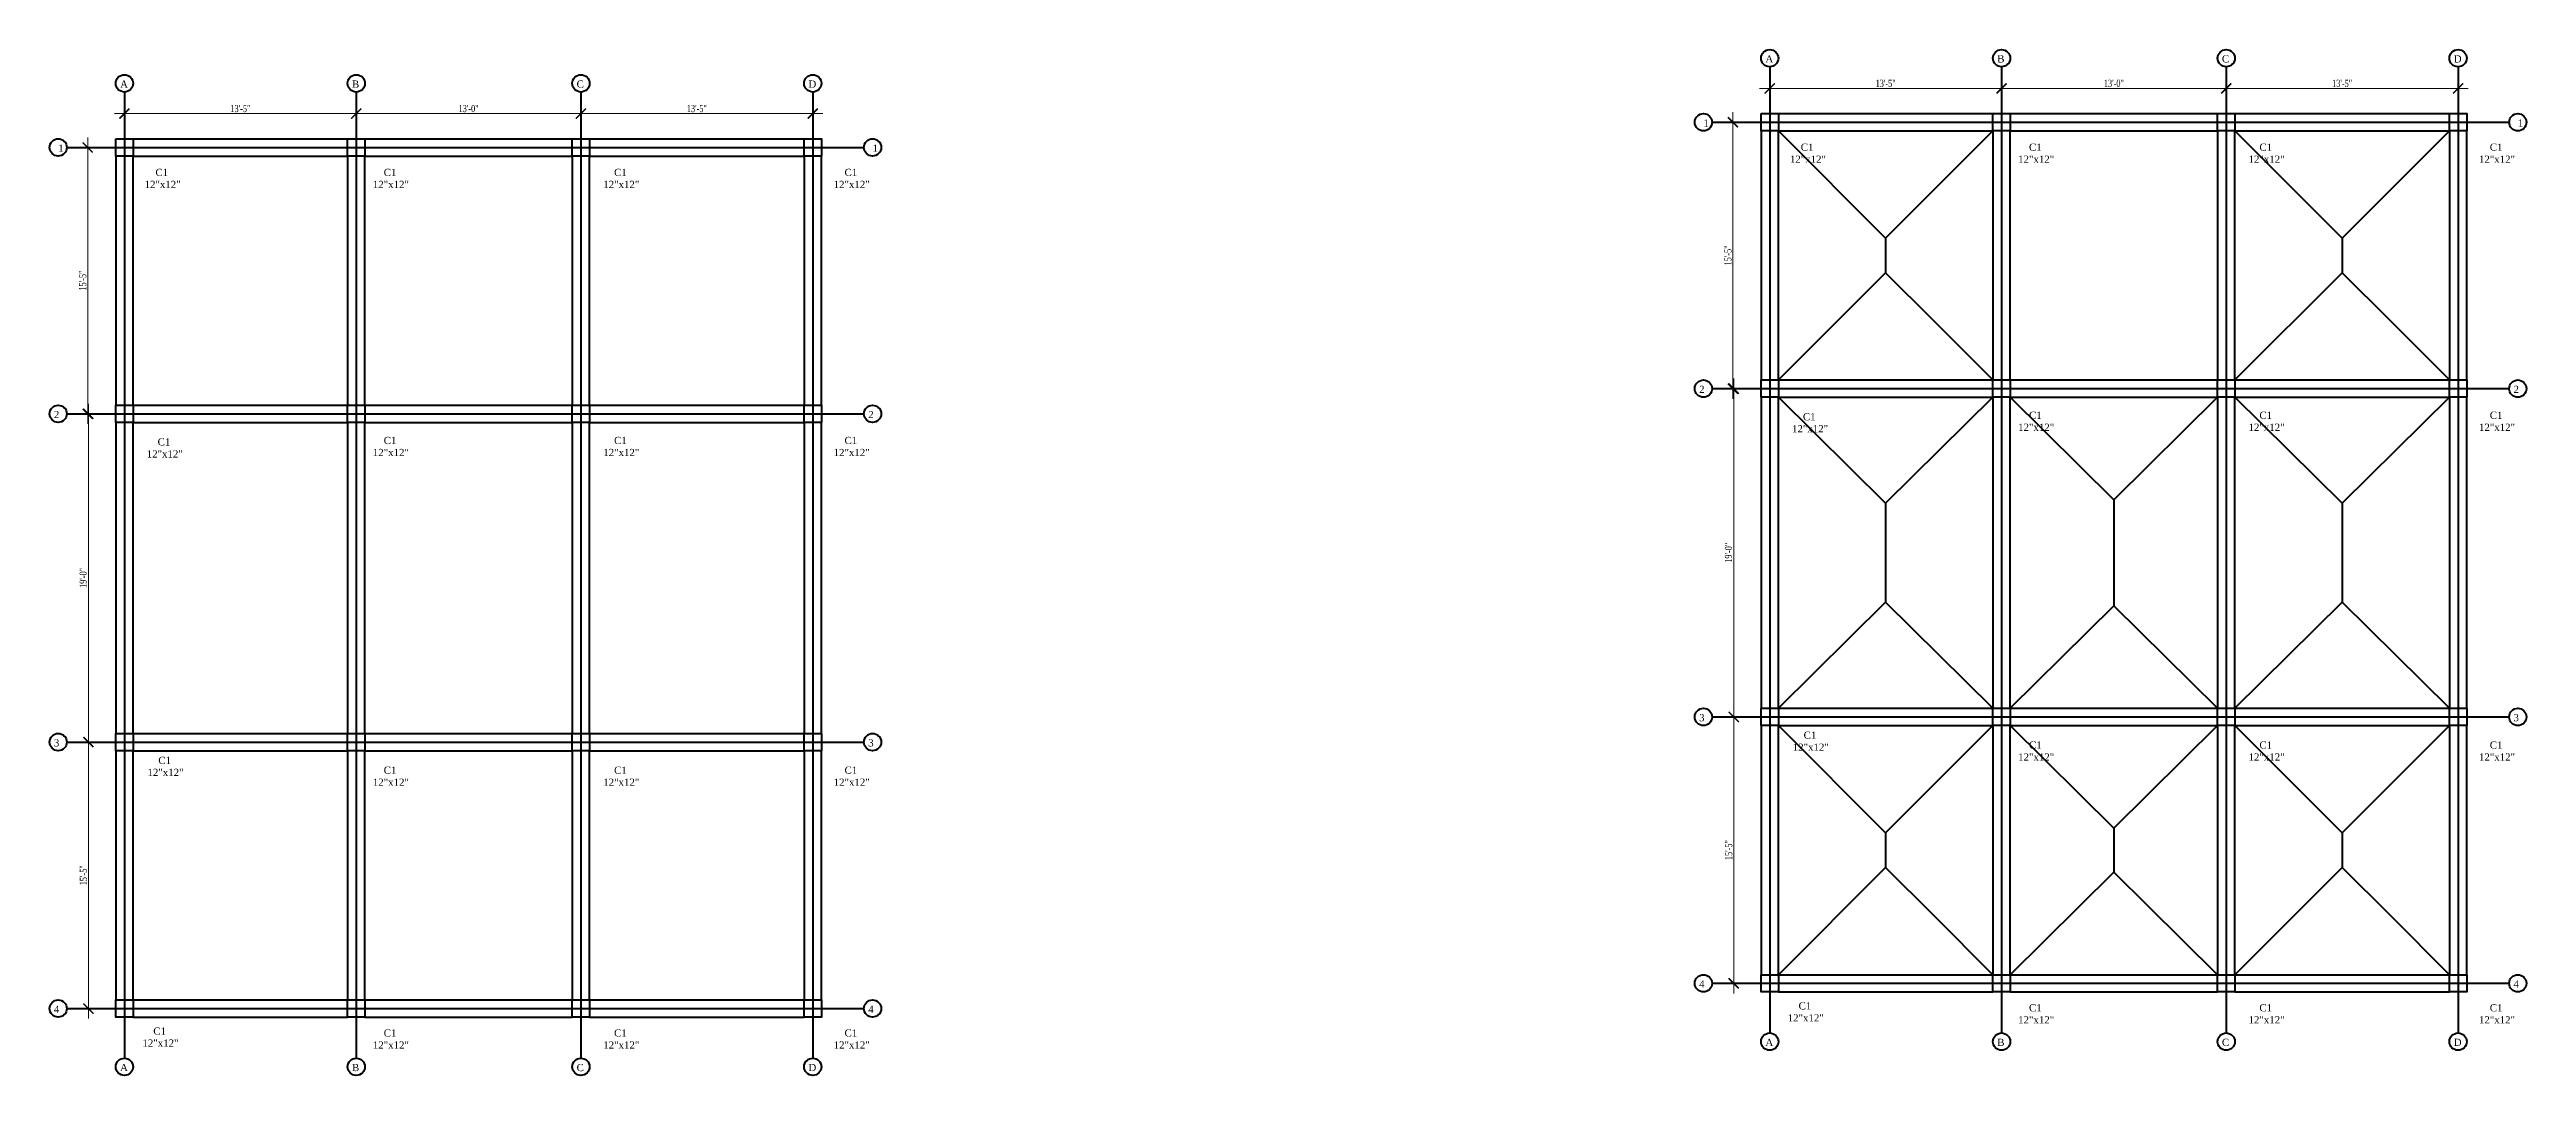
# Model space of a CAD drawing. Header units: inches. Extents: x -79350 to 491628, y -93215 to 155882.
# Drawn here: x -37226 to -35506, y -10652 to -9940 of the extents above; entities that cross this region are included whole.
import ezdxf

# ---------------------------------------------------------------- set-up
doc = ezdxf.new("R2010")
doc.units = ezdxf.units.IN
doc.header["$MEASUREMENT"] = 0
doc.linetypes.add('ACAD_ISO03W100', pattern=[30, 12, -18])
doc.layers.get('0').update_dxf_attribs({"lineweight": 30})
for name, color, linetype, lineweight in [('Beam Line', 6, 'ACAD_ISO03W100', 25), ('Column', 1, 'Continuous', 30), ('LINE', 7, 'Continuous', 20)]:
    doc.layers.add(name, color=color, linetype=linetype, lineweight=lineweight)
doc.styles.get("Standard").update_dxf_attribs({"font": 'times.ttf', "height": 12})
doc.styles.add('Text', font='times.ttf', dxfattribs={"width": 0.75, "height": 5})
doc.dimstyles.new('Grid Dimension', dxfattribs={"dimscale": 0, "dimtxt": 5, "dimasz": 7, "dimexe": 7, "dimexo": 1, "dimgap": 1, "dimtad": 1, "dimdec": 0, "dimlfac": -1, "dimzin": 3, "dimdsep": 46, "dimlunit": 3, "dimtxsty": 'Text', "dimblk": 'ARCHTICK', "dimcen": 0.9, "dimdle": 7, "dimclrt": 5, "dimadec": 0, "dimazin": 0, "dimtfac": 0.75, "dimtdec": 0, "dimtix": 1, "dimtofl": 0, "dimtmove": 0, "dimatfit": 0, "dimldrblk": 'ARCHTICK', "dimfxl": 1, "dimtolj": 1, "dimtzin": 0, "dimlwd": -1, "dimlwe": -1, "dimarcsym": 0})

# ---------------------------------------------------------------- blocks, each defined once
blk = doc.blocks.new('_ArchTick')
at = {"color": 0, "linetype": 'ByBlock', "const_width": 0.15}
blk.add_lwpolyline([(-0.5, -0.5), (0.5, 0.5)], dxfattribs=at)
blk = doc.blocks.new('*D209')
at = {"layer": 'Defpoints', "color": 0, "lineweight": 40, "transparency": 16777216}
for p in [(-37174.5, -9982), (-37013.5, -9982), (-37013.5, -9984.5)]:
    blk.add_point(p, dxfattribs=at)
at = {"layer": 'LINE', "color": 0, "transparency": 16777216}
for p, q in [((-37181.5, -9984.5), (-37006.5, -9984.5)), ((-37174.5, -9983), (-37174.5, -9991.5)), ((-37013.5, -9983), (-37013.5, -9991.5))]:
    blk.add_line(p, q, dxfattribs=at)
at = {"layer": 'LINE', "color": 0, "transparency": 16777216, "xscale": 7, "yscale": 7, "zscale": 7, "rotation": 180}
blk.add_blockref('_ArchTick', (-37174.5, -9984.5), dxfattribs=at)
at = {"layer": 'LINE', "color": 0, "transparency": 16777216, "xscale": 7, "yscale": 7, "zscale": 7}
blk.add_blockref('_ArchTick', (-37013.5, -9984.5), dxfattribs=at)
at = {"layer": 'LINE', "color": 5, "lineweight": 40, "transparency": 16777216, "insert": (-37094, -9981), "char_height": 5, "attachment_point": 5, "style": 'Text'}
blk.add_mtext('\\A1;13\'-5"', dxfattribs=at)
blk = doc.blocks.new('*D210')
at = {"layer": 'Defpoints', "color": 0, "lineweight": 40, "transparency": 16777216}
for p in [(-37013.5, -9984.5), (-36857.5, -9984.5), (-36857.5, -9984.5)]:
    blk.add_point(p, dxfattribs=at)
at = {"layer": 'LINE', "color": 0, "transparency": 16777216}
for p, q in [((-37020.5, -9984.5), (-36850.5, -9984.5)), ((-37013.5, -9983.5), (-37013.5, -9977.5)), ((-36857.5, -9983.5), (-36857.5, -9977.5))]:
    blk.add_line(p, q, dxfattribs=at)
at = {"layer": 'LINE', "color": 0, "transparency": 16777216, "xscale": 7, "yscale": 7, "zscale": 7, "rotation": 180}
blk.add_blockref('_ArchTick', (-37013.5, -9984.5), dxfattribs=at)
at = {"layer": 'LINE', "color": 0, "transparency": 16777216, "xscale": 7, "yscale": 7, "zscale": 7}
blk.add_blockref('_ArchTick', (-36857.5, -9984.5), dxfattribs=at)
at = {"layer": 'LINE', "color": 5, "lineweight": 40, "transparency": 16777216, "insert": (-36935.5, -9981), "char_height": 5, "attachment_point": 5, "style": 'Text'}
blk.add_mtext('\\A1;13\'-0"', dxfattribs=at)
blk = doc.blocks.new('*D211')
at = {"layer": 'Defpoints', "color": 0, "lineweight": 40, "transparency": 16777216}
for p in [(-36857.5, -9984.5), (-36696.5, -9984.5), (-36696.5, -9984.5)]:
    blk.add_point(p, dxfattribs=at)
at = {"layer": 'LINE', "color": 0, "transparency": 16777216}
for p, q in [((-36864.5, -9984.5), (-36689.5, -9984.5)), ((-36857.5, -9983.5), (-36857.5, -9977.5)), ((-36696.5, -9983.5), (-36696.5, -9977.5))]:
    blk.add_line(p, q, dxfattribs=at)
at = {"layer": 'LINE', "color": 0, "transparency": 16777216, "xscale": 7, "yscale": 7, "zscale": 7, "rotation": 180}
blk.add_blockref('_ArchTick', (-36857.5, -9984.5), dxfattribs=at)
at = {"layer": 'LINE', "color": 0, "transparency": 16777216, "xscale": 7, "yscale": 7, "zscale": 7}
blk.add_blockref('_ArchTick', (-36696.5, -9984.5), dxfattribs=at)
at = {"layer": 'LINE', "color": 5, "lineweight": 40, "transparency": 16777216, "insert": (-36777, -9981), "char_height": 5, "attachment_point": 5, "style": 'Text'}
blk.add_mtext('\\A1;13\'-5"', dxfattribs=at)
blk = doc.blocks.new('*D212')
at = {"layer": 'Defpoints', "color": 0, "lineweight": 40, "transparency": 16777216}
for p in [(-37214.5, -10008), (-37214.5, -10193), (-37200, -10193)]:
    blk.add_point(p, dxfattribs=at)
at = {"layer": 'LINE', "color": 0, "transparency": 16777216}
for p, q in [((-37213.5, -10008), (-37193, -10008)), ((-37200, -10001), (-37200, -10200)), ((-37213.5, -10193), (-37193, -10193))]:
    blk.add_line(p, q, dxfattribs=at)
at = {"layer": 'LINE', "color": 0, "transparency": 16777216, "xscale": 7, "yscale": 7, "zscale": 7}
for p, rotation in [((-37200, -10008), 90), ((-37200, -10193), 270)]:
    blk.add_blockref('_ArchTick', p, dxfattribs=dict(at, rotation=rotation))
at = {"layer": 'LINE', "color": 5, "lineweight": 40, "transparency": 16777216, "insert": (-37203.5, -10100.5), "char_height": 5, "attachment_point": 5, "rotation": 90, "style": 'Text'}
blk.add_mtext('\\A1;15\'-5"', dxfattribs=at)
blk = doc.blocks.new('*D213')
at = {"layer": 'Defpoints', "color": 0, "lineweight": 40, "transparency": 16777216}
for p in [(-37199.5, -10193), (-37199.5, -10421), (-37199.5, -10421)]:
    blk.add_point(p, dxfattribs=at)
at = {"layer": 'LINE', "color": 0, "transparency": 16777216}
for p, q in [((-37200.5, -10193), (-37206.5, -10193)), ((-37199.5, -10186), (-37199.5, -10428)), ((-37200.5, -10421), (-37206.5, -10421))]:
    blk.add_line(p, q, dxfattribs=at)
at = {"layer": 'LINE', "color": 0, "transparency": 16777216, "xscale": 7, "yscale": 7, "zscale": 7}
for p, rotation in [((-37199.5, -10193), 90), ((-37199.5, -10421), 270)]:
    blk.add_blockref('_ArchTick', p, dxfattribs=dict(at, rotation=rotation))
at = {"layer": 'LINE', "color": 5, "lineweight": 40, "transparency": 16777216, "insert": (-37203.1, -10307), "char_height": 5, "attachment_point": 5, "rotation": 90, "style": 'Text'}
blk.add_mtext('\\A1;19\'-0"', dxfattribs=at)
blk = doc.blocks.new('*D214')
at = {"layer": 'Defpoints', "color": 0, "lineweight": 40, "transparency": 16777216}
for p in [(-37199.5, -10421), (-37199.5, -10606), (-37199.5, -10606)]:
    blk.add_point(p, dxfattribs=at)
at = {"layer": 'LINE', "color": 0, "transparency": 16777216}
for p, q in [((-37200.5, -10421), (-37206.5, -10421)), ((-37199.5, -10414), (-37199.5, -10613)), ((-37200.5, -10606), (-37206.5, -10606))]:
    blk.add_line(p, q, dxfattribs=at)
at = {"layer": 'LINE', "color": 0, "transparency": 16777216, "xscale": 7, "yscale": 7, "zscale": 7}
for p, rotation in [((-37199.5, -10421), 90), ((-37199.5, -10606), 270)]:
    blk.add_blockref('_ArchTick', p, dxfattribs=dict(at, rotation=rotation))
at = {"layer": 'LINE', "color": 5, "lineweight": 40, "transparency": 16777216, "insert": (-37203, -10513.5), "char_height": 5, "attachment_point": 5, "rotation": 90, "style": 'Text'}
blk.add_mtext('\\A1;15\'-5"', dxfattribs=at)
blk = doc.blocks.new('*D229')
at = {"layer": 'Defpoints', "color": 0, "lineweight": 40, "transparency": 16777216}
for p in [(-36032, -9964.5), (-35871, -9964.5), (-35871, -9967)]:
    blk.add_point(p, dxfattribs=at)
at = {"layer": 'LINE', "color": 0, "transparency": 16777216}
for p, q in [((-36039, -9967), (-35864, -9967)), ((-36032, -9965.5), (-36032, -9974)), ((-35871, -9965.5), (-35871, -9974))]:
    blk.add_line(p, q, dxfattribs=at)
at = {"layer": 'LINE', "color": 0, "transparency": 16777216, "xscale": 7, "yscale": 7, "zscale": 7, "rotation": 180}
blk.add_blockref('_ArchTick', (-36032, -9967), dxfattribs=at)
at = {"layer": 'LINE', "color": 0, "transparency": 16777216, "xscale": 7, "yscale": 7, "zscale": 7}
blk.add_blockref('_ArchTick', (-35871, -9967), dxfattribs=at)
at = {"layer": 'LINE', "color": 5, "lineweight": 40, "transparency": 16777216, "insert": (-35951.5, -9963.5), "char_height": 5, "attachment_point": 5, "style": 'Text'}
blk.add_mtext('\\A1;13\'-5"', dxfattribs=at)
blk = doc.blocks.new('*D230')
at = {"layer": 'Defpoints', "color": 0, "lineweight": 40, "transparency": 16777216}
for p in [(-35871, -9967), (-35715, -9967), (-35715, -9967)]:
    blk.add_point(p, dxfattribs=at)
at = {"layer": 'LINE', "color": 0, "transparency": 16777216}
for p, q in [((-35878, -9967), (-35708, -9967)), ((-35871, -9966), (-35871, -9960)), ((-35715, -9966), (-35715, -9960))]:
    blk.add_line(p, q, dxfattribs=at)
at = {"layer": 'LINE', "color": 0, "transparency": 16777216, "xscale": 7, "yscale": 7, "zscale": 7, "rotation": 180}
blk.add_blockref('_ArchTick', (-35871, -9967), dxfattribs=at)
at = {"layer": 'LINE', "color": 0, "transparency": 16777216, "xscale": 7, "yscale": 7, "zscale": 7}
blk.add_blockref('_ArchTick', (-35715, -9967), dxfattribs=at)
at = {"layer": 'LINE', "color": 5, "lineweight": 40, "transparency": 16777216, "insert": (-35793, -9963.5), "char_height": 5, "attachment_point": 5, "style": 'Text'}
blk.add_mtext('\\A1;13\'-0"', dxfattribs=at)
blk = doc.blocks.new('*D231')
at = {"layer": 'Defpoints', "color": 0, "lineweight": 40, "transparency": 16777216}
for p in [(-35715, -9967), (-35554, -9967), (-35554, -9967)]:
    blk.add_point(p, dxfattribs=at)
at = {"layer": 'LINE', "color": 0, "transparency": 16777216}
for p, q in [((-35722, -9967), (-35547, -9967)), ((-35715, -9966), (-35715, -9960)), ((-35554, -9966), (-35554, -9960))]:
    blk.add_line(p, q, dxfattribs=at)
at = {"layer": 'LINE', "color": 0, "transparency": 16777216, "xscale": 7, "yscale": 7, "zscale": 7, "rotation": 180}
blk.add_blockref('_ArchTick', (-35715, -9967), dxfattribs=at)
at = {"layer": 'LINE', "color": 0, "transparency": 16777216, "xscale": 7, "yscale": 7, "zscale": 7}
blk.add_blockref('_ArchTick', (-35554, -9967), dxfattribs=at)
at = {"layer": 'LINE', "color": 5, "lineweight": 40, "transparency": 16777216, "insert": (-35634.5, -9963.5), "char_height": 5, "attachment_point": 5, "style": 'Text'}
blk.add_mtext('\\A1;13\'-5"', dxfattribs=at)
blk = doc.blocks.new('*D232')
at = {"layer": 'Defpoints', "color": 0, "lineweight": 40, "transparency": 16777216}
for p in [(-36072, -9990.5), (-36072, -10175.5), (-36057.5, -10175.5)]:
    blk.add_point(p, dxfattribs=at)
at = {"layer": 'LINE', "color": 0, "transparency": 16777216}
for p, q in [((-36071, -9990.5), (-36050.5, -9990.5)), ((-36057.5, -9983.5), (-36057.5, -10182.5)), ((-36071, -10175.5), (-36050.5, -10175.5))]:
    blk.add_line(p, q, dxfattribs=at)
at = {"layer": 'LINE', "color": 0, "transparency": 16777216, "xscale": 7, "yscale": 7, "zscale": 7}
for p, rotation in [((-36057.5, -9990.5), 90), ((-36057.5, -10175.5), 270)]:
    blk.add_blockref('_ArchTick', p, dxfattribs=dict(at, rotation=rotation))
at = {"layer": 'LINE', "color": 5, "lineweight": 40, "transparency": 16777216, "insert": (-36061, -10083), "char_height": 5, "attachment_point": 5, "rotation": 90, "style": 'Text'}
blk.add_mtext('\\A1;15\'-5"', dxfattribs=at)
blk = doc.blocks.new('*D233')
at = {"layer": 'Defpoints', "color": 0, "lineweight": 40, "transparency": 16777216}
for p in [(-36057, -10175.5), (-36057, -10403.5), (-36057, -10403.5)]:
    blk.add_point(p, dxfattribs=at)
at = {"layer": 'LINE', "color": 0, "transparency": 16777216}
for p, q in [((-36058, -10175.5), (-36064, -10175.5)), ((-36057, -10168.5), (-36057, -10410.5)), ((-36058, -10403.5), (-36064, -10403.5))]:
    blk.add_line(p, q, dxfattribs=at)
at = {"layer": 'LINE', "color": 0, "transparency": 16777216, "xscale": 7, "yscale": 7, "zscale": 7}
for p, rotation in [((-36057, -10175.5), 90), ((-36057, -10403.5), 270)]:
    blk.add_blockref('_ArchTick', p, dxfattribs=dict(at, rotation=rotation))
at = {"layer": 'LINE', "color": 5, "lineweight": 40, "transparency": 16777216, "insert": (-36060.6, -10289.5), "char_height": 5, "attachment_point": 5, "rotation": 90, "style": 'Text'}
blk.add_mtext('\\A1;19\'-0"', dxfattribs=at)
blk = doc.blocks.new('*D234')
at = {"layer": 'Defpoints', "color": 0, "lineweight": 40, "transparency": 16777216}
for p in [(-36057, -10403.5), (-36057, -10588.5), (-36057, -10588.5)]:
    blk.add_point(p, dxfattribs=at)
at = {"layer": 'LINE', "color": 0, "transparency": 16777216}
for p, q in [((-36058, -10403.5), (-36064, -10403.5)), ((-36057, -10396.5), (-36057, -10595.5)), ((-36058, -10588.5), (-36064, -10588.5))]:
    blk.add_line(p, q, dxfattribs=at)
at = {"layer": 'LINE', "color": 0, "transparency": 16777216, "xscale": 7, "yscale": 7, "zscale": 7}
for p, rotation in [((-36057, -10403.5), 90), ((-36057, -10588.5), 270)]:
    blk.add_blockref('_ArchTick', p, dxfattribs=dict(at, rotation=rotation))
at = {"layer": 'LINE', "color": 5, "lineweight": 40, "transparency": 16777216, "insert": (-36060.5, -10496), "char_height": 5, "attachment_point": 5, "rotation": 90, "style": 'Text'}
blk.add_mtext('\\A1;15\'-5"', dxfattribs=at)

msp = doc.modelspace()

# ---------------------------------------------------------------- linework, layer by layer
at = {"layer": 'Beam Line', "linetype": 'ByBlock', "lineweight": 40}
for p, q in [((-36026, -9984.5), (-35877, -9984.5)), ((-35865, -9984.5), (-35721, -9984.5)), ((-35709, -9984.5), (-35560, -9984.5)), ((-37168.5, -10002), (-37019.5, -10002)), ((-37007.5, -10002), (-36863.5, -10002)), ((-36851.5, -10002), (-36702.5, -10002)), ((-36026, -9996.5), (-35877, -9996.5)), ((-35865, -9996.5), (-35721, -9996.5)), ((-35709, -9996.5), (-35560, -9996.5)), ((-37168.5, -10014), (-37019.5, -10014)), ((-37007.5, -10014), (-36863.5, -10014)), ((-36851.5, -10014), (-36702.5, -10014)), ((-36026, -10169.5), (-35877, -10169.5)), ((-36026, -10181.5), (-35877, -10181.5)), ((-35865, -10169.5), (-35715, -10169.5)), ((-35865, -10181.5), (-35721, -10181.5)), ((-35709, -10169.5), (-35560, -10169.5)), ((-35709, -10181.5), (-35560, -10181.5)), ((-37168.5, -10187), (-37019.5, -10187)), ((-37168.5, -10199), (-37019.5, -10199)), ((-37007.5, -10187), (-36857.5, -10187)), ((-37007.5, -10199), (-36863.5, -10199)), ((-36851.5, -10187), (-36702.5, -10187)), ((-36851.5, -10199), (-36702.5, -10199)), ((-36026, -10397.5), (-35877, -10397.5)), ((-35865, -10397.5), (-35721, -10397.5)), ((-35709, -10397.5), (-35560, -10397.5)), ((-37168.5, -10415), (-37019.5, -10415)), ((-37007.5, -10415), (-36863.5, -10415)), ((-36851.5, -10415), (-36702.5, -10415)), ((-36026, -10409.5), (-35877, -10409.5)), ((-35865, -10409.5), (-35721, -10409.5)), ((-35709, -10409.5), (-35560, -10409.5)), ((-37168.5, -10427), (-37019.5, -10427)), ((-37007.5, -10427), (-36863.5, -10427)), ((-36851.5, -10427), (-36702.5, -10427)), ((-36026, -10582.5), (-35877, -10582.5)), ((-36026, -10594.5), (-35877, -10594.5)), ((-35865, -10582.5), (-35721, -10582.5)), ((-35865, -10594.5), (-35721, -10594.5)), ((-35709, -10582.5), (-35560, -10582.5)), ((-35709, -10594.5), (-35560, -10594.5)), ((-37168.5, -10600), (-37019.5, -10600)), ((-37168.5, -10612), (-37019.5, -10612)), ((-37007.5, -10600), (-36863.5, -10600)), ((-37007.5, -10612), (-36863.5, -10612)), ((-36851.5, -10600), (-36702.5, -10600)), ((-36851.5, -10612), (-36702.5, -10612))]:
    msp.add_line(p, q, dxfattribs=at)
at = {"layer": 'Beam Line', "color": 6, "linetype": 'ByBlock', "lineweight": 40}
for p, q in [((-36038, -9996.5), (-36038, -10169.5)), ((-36026, -10169.5), (-36026, -9996.5)), ((-35877, -9996.5), (-35877, -10169.5)), ((-35865, -10169.5), (-35865, -9996.5)), ((-35721, -9996.5), (-35721, -10169.5)), ((-35709, -10169.5), (-35709, -9996.5)), ((-35560, -9996.5), (-35560, -10169.5)), ((-35548, -10169.5), (-35548, -9996.5)), ((-37180.5, -10014), (-37180.5, -10187)), ((-37168.5, -10187), (-37168.5, -10014)), ((-37019.5, -10014), (-37019.5, -10187)), ((-37007.5, -10187), (-37007.5, -10014)), ((-36863.5, -10014), (-36863.5, -10187)), ((-36851.5, -10187), (-36851.5, -10014)), ((-36702.5, -10014), (-36702.5, -10187)), ((-36690.5, -10187), (-36690.5, -10014)), ((-36038, -10181.5), (-36038, -10397.5)), ((-36026, -10397.5), (-36026, -10181.5)), ((-35877, -10181.5), (-35877, -10397.5)), ((-35865, -10397.5), (-35865, -10181.5)), ((-35721, -10181.5), (-35721, -10397.5)), ((-35709, -10397.5), (-35709, -10181.5)), ((-35560, -10181.5), (-35560, -10397.5)), ((-35548, -10397.5), (-35548, -10181.5)), ((-37180.5, -10199), (-37180.5, -10415)), ((-37168.5, -10415), (-37168.5, -10199)), ((-37019.5, -10199), (-37019.5, -10415)), ((-37007.5, -10415), (-37007.5, -10199)), ((-36863.5, -10199), (-36863.5, -10415)), ((-36851.5, -10415), (-36851.5, -10199)), ((-36702.5, -10199), (-36702.5, -10415)), ((-36690.5, -10415), (-36690.5, -10199)), ((-36038, -10409.5), (-36038, -10582.5)), ((-36026, -10582.5), (-36026, -10409.5)), ((-35877, -10409.5), (-35877, -10582.5)), ((-35865, -10582.5), (-35865, -10409.5)), ((-35721, -10409.5), (-35721, -10582.5)), ((-35709, -10582.5), (-35709, -10409.5)), ((-35560, -10409.5), (-35560, -10582.5)), ((-35548, -10582.5), (-35548, -10409.5)), ((-37180.5, -10427), (-37180.5, -10600)), ((-37168.5, -10600), (-37168.5, -10427)), ((-37019.5, -10427), (-37019.5, -10600)), ((-37007.5, -10600), (-37007.5, -10427)), ((-36863.5, -10427), (-36863.5, -10600)), ((-36851.5, -10600), (-36851.5, -10427)), ((-36702.5, -10427), (-36702.5, -10600)), ((-36690.5, -10600), (-36690.5, -10427))]:
    msp.add_line(p, q, dxfattribs=at)
at = {"layer": 'Column', "lineweight": 40}
for points in [[(-36038, -9984.5), (-36026, -9984.5), (-36026, -9996.5), (-36038, -9996.5)], [(-35877, -9984.5), (-35865, -9984.5), (-35865, -9996.5), (-35877, -9996.5)], [(-35721, -9984.5), (-35709, -9984.5), (-35709, -9996.5), (-35721, -9996.5)], [(-35560, -9984.5), (-35548, -9984.5), (-35548, -9996.5), (-35560, -9996.5)], [(-37180.5, -10002), (-37168.5, -10002), (-37168.5, -10014), (-37180.5, -10014)], [(-37019.5, -10002), (-37007.5, -10002), (-37007.5, -10014), (-37019.5, -10014)], [(-36863.5, -10002), (-36851.5, -10002), (-36851.5, -10014), (-36863.5, -10014)], [(-36702.5, -10002), (-36690.5, -10002), (-36690.5, -10014), (-36702.5, -10014)], [(-36038, -10169.5), (-36026, -10169.5), (-36026, -10181.5), (-36038, -10181.5)], [(-35877, -10169.5), (-35865, -10169.5), (-35865, -10181.5), (-35877, -10181.5)], [(-35721, -10169.5), (-35709, -10169.5), (-35709, -10181.5), (-35721, -10181.5)], [(-35560, -10169.5), (-35548, -10169.5), (-35548, -10181.5), (-35560, -10181.5)], [(-37180.5, -10187), (-37168.5, -10187), (-37168.5, -10199), (-37180.5, -10199)], [(-37019.5, -10187), (-37007.5, -10187), (-37007.5, -10199), (-37019.5, -10199)], [(-36863.5, -10187), (-36851.5, -10187), (-36851.5, -10199), (-36863.5, -10199)], [(-36702.5, -10187), (-36690.5, -10187), (-36690.5, -10199), (-36702.5, -10199)], [(-36038, -10397.5), (-36026, -10397.5), (-36026, -10409.5), (-36038, -10409.5)], [(-35877, -10397.5), (-35865, -10397.5), (-35865, -10409.5), (-35877, -10409.5)], [(-35721, -10397.5), (-35709, -10397.5), (-35709, -10409.5), (-35721, -10409.5)], [(-35560, -10397.5), (-35548, -10397.5), (-35548, -10409.5), (-35560, -10409.5)], [(-37180.5, -10415), (-37168.5, -10415), (-37168.5, -10427), (-37180.5, -10427)], [(-37019.5, -10415), (-37007.5, -10415), (-37007.5, -10427), (-37019.5, -10427)], [(-36863.5, -10415), (-36851.5, -10415), (-36851.5, -10427), (-36863.5, -10427)], [(-36702.5, -10415), (-36690.5, -10415), (-36690.5, -10427), (-36702.5, -10427)], [(-36038, -10582.5), (-36026, -10582.5), (-36026, -10594.5), (-36038, -10594.5)], [(-35877, -10582.5), (-35865, -10582.5), (-35865, -10594.5), (-35877, -10594.5)], [(-35721, -10582.5), (-35709, -10582.5), (-35709, -10594.5), (-35721, -10594.5)], [(-35560, -10582.5), (-35548, -10582.5), (-35548, -10594.5), (-35560, -10594.5)], [(-37180.5, -10600), (-37168.5, -10600), (-37168.5, -10612), (-37180.5, -10612)], [(-37019.5, -10600), (-37007.5, -10600), (-37007.5, -10612), (-37019.5, -10612)], [(-36863.5, -10600), (-36851.5, -10600), (-36851.5, -10612), (-36863.5, -10612)], [(-36702.5, -10600), (-36690.5, -10600), (-36690.5, -10612), (-36702.5, -10612)]]:
    msp.add_lwpolyline(points, close=True, dxfattribs=at)
at = {"layer": 'LINE', "lineweight": 40}
for p, q in [((-36032, -9952), (-36032, -10623)), ((-35871, -9952), (-35871, -10623)), ((-35715, -9952), (-35715, -10623)), ((-35554, -9952), (-35554, -10623)), ((-37174.5, -9969.5), (-37174.5, -10640.5)), ((-37013.5, -9969.5), (-37013.5, -10640.5)), ((-36857.5, -9969.5), (-36857.5, -10640.5)), ((-36696.5, -9969.5), (-36696.5, -10640.5)), ((-36072, -9990.5), (-35518.5, -9990.5)), ((-37214.5, -10008), (-36661, -10008)), ((-36072, -10175.5), (-35518.5, -10175.5)), ((-37214.5, -10193), (-36661, -10193)), ((-36072, -10403.5), (-35518.5, -10403.5)), ((-37214.5, -10421), (-36661, -10421)), ((-36072, -10588.5), (-35518.5, -10588.5)), ((-37214.5, -10606), (-36661, -10606))]:
    msp.add_line(p, q, dxfattribs=at)
at = {"layer": 'LINE', "linetype": 'ByBlock', "lineweight": 40}
for p, q in [((-36026, -9996.5), (-35951.5, -10071)), ((-35877, -9996.5), (-35918.25, -10037.75)), ((-35709, -9996.5), (-35634.5, -10071)), ((-35560, -9996.5), (-35601.25, -10037.75)), ((-35918.25, -10037.75), (-35951.5, -10071)), ((-35601.25, -10037.75), (-35634.5, -10071)), ((-35951.5, -10071), (-35951.5, -10095)), ((-35634.5, -10071), (-35634.5, -10095)), ((-36026, -10169.5), (-35951.5, -10095)), ((-35918.25, -10128.25), (-35951.5, -10095)), ((-35709, -10169.5), (-35634.5, -10095)), ((-35601.25, -10128.25), (-35634.5, -10095)), ((-35877, -10169.5), (-35918.25, -10128.25)), ((-35918.25, -10128.25), (-35918.25, -10128.25)), ((-35918.25, -10128.25), (-35918.25, -10128.25)), ((-35560, -10169.5), (-35601.25, -10128.25)), ((-36026, -10181.5), (-35951.5, -10255.09)), ((-35877, -10181.5), (-35951.5, -10255.09)), ((-35865, -10181.5), (-35793, -10252.66)), ((-35721, -10181.5), (-35793, -10252.66)), ((-35709, -10181.5), (-35634.5, -10255.09)), ((-35560, -10181.5), (-35634.5, -10255.09)), ((-35951.5, -10255.09), (-35951.5, -10323.91)), ((-35793, -10252.66), (-35793, -10326.34)), ((-35634.5, -10255.09), (-35634.5, -10323.91)), ((-36026, -10397.5), (-35951.5, -10323.91)), ((-35877, -10397.5), (-35951.5, -10323.91)), ((-35865, -10397.5), (-35793, -10326.34)), ((-35721, -10397.5), (-35793, -10326.34)), ((-35709, -10397.5), (-35634.5, -10323.91)), ((-35560, -10397.5), (-35634.5, -10323.91)), ((-36026, -10409.5), (-35951.5, -10484)), ((-35877, -10409.5), (-35918.25, -10450.75)), ((-35865, -10409.5), (-35793, -10480.8)), ((-35721, -10409.5), (-35793, -10480.8)), ((-35709, -10409.5), (-35634.5, -10484)), ((-35560, -10409.5), (-35601.25, -10450.75)), ((-35918.25, -10450.75), (-35951.5, -10484)), ((-35601.25, -10450.75), (-35634.5, -10484)), ((-35951.5, -10484), (-35951.5, -10508)), ((-35793, -10480.8), (-35793, -10511.2)), ((-35634.5, -10484), (-35634.5, -10508)), ((-36026, -10582.5), (-35951.5, -10508)), ((-35918.25, -10541.25), (-35951.5, -10508)), ((-35709, -10582.5), (-35634.5, -10508)), ((-35601.25, -10541.25), (-35634.5, -10508)), ((-35865, -10582.5), (-35793, -10511.2)), ((-35721, -10582.5), (-35793, -10511.2)), ((-35877, -10582.5), (-35918.25, -10541.25)), ((-35560, -10582.5), (-35601.25, -10541.25))]:
    msp.add_line(p, q, dxfattribs=at)
at = {"layer": 'LINE', "lineweight": 40}
for centre in [(-36032, -9946), (-35871, -9946), (-35715, -9946), (-35554, -9946), (-37174.5, -9963.5), (-37013.5, -9963.5), (-36857.5, -9963.5), (-36696.5, -9963.5), (-36078, -9990.5), (-35512.5, -9990.5), (-37220.5, -10008), (-36655, -10008), (-36078, -10175.5), (-35512.5, -10175.5), (-37220.5, -10193), (-36655, -10193), (-36078, -10403.5), (-35512.5, -10403.5), (-37220.5, -10421), (-36655, -10421), (-36078, -10588.5), (-35512.5, -10588.5), (-37220.5, -10606), (-36655, -10606), (-36032, -10629), (-35871, -10629), (-35715, -10629), (-35554, -10629), (-37174.5, -10646.5), (-37013.5, -10646.5), (-36857.5, -10646.5), (-36696.5, -10646.5)]:
    msp.add_circle(centre, 6, dxfattribs=at)

# ---------------------------------------------------------------- texts
at = {"layer": 'LINE', "lineweight": 40, "char_height": 5, "attachment_point": 1}
for s, width, insert in [('A', 24, (-36035, -9944)), ('B', 24, (-35874, -9944)), ('C', 24, (-35718, -9944)), ('D', 24, (-35557, -9944)), ('A', 24, (-37177.5, -9961.5)), ('B', 24, (-37016.5, -9961.5)), ('C', 24, (-36860.5, -9961.5)), ('D', 24, (-36699.5, -9961.5)), ('1', 24, (-36078, -9988.5)), ('1', 24, (-35512.5, -9988.5)), ('1', 24, (-37220.5, -10006)), ('1', 24, (-36655, -10006)), ('{\\C5;    C1^J12"x12"}', 37, (-36018, -10005.33)), ('{\\C5;    C1^J12"x12"}', 37, (-35859.5, -10005.33)), ('{\\C5;    C1^J12"x12"}', 37, (-35699.5, -10005.33)), ('{\\C5;    C1^J12"x12"}', 37, (-35539.5, -10005.33)), ('{\\C5;    C1^J12"x12"}', 37, (-37160.5, -10022.83)), ('{\\C5;    C1^J12"x12"}', 37, (-37002, -10022.83)), ('{\\C5;    C1^J12"x12"}', 37, (-36842, -10022.83)), ('{\\C5;    C1^J12"x12"}', 37, (-36682, -10022.83)), ('2', 24, (-36081, -10173.5)), ('2', 24, (-35515.5, -10173.5)), ('2', 24, (-37223.5, -10191)), ('2', 24, (-36658, -10191)), ('{\\C5;    C1^J12"x12"}', 37, (-36016.5, -10192.5)), ('{\\C5;    C1^J12"x12"}', 37, (-35859.5, -10191.5)), ('{\\C5;    C1^J12"x12"}', 37, (-35699.5, -10191.5)), ('{\\C5;    C1^J12"x12"}', 37, (-35539.5, -10191.5)), ('{\\C5;    C1^J12"x12"}', 37, (-37159, -10210)), ('{\\C5;    C1^J12"x12"}', 37, (-37002, -10209)), ('{\\C5;    C1^J12"x12"}', 37, (-36842, -10209)), ('{\\C5;    C1^J12"x12"}', 37, (-36682, -10209)), ('3', 24, (-36081, -10401.5)), ('3', 24, (-35515.5, -10401.5)), ('3', 24, (-37223.5, -10419)), ('3', 24, (-36658, -10419)), ('{\\C5;    C1^J12"x12"}', 37, (-36016, -10413.67)), ('{\\C5;    C1^J12"x12"}', 37, (-35859.5, -10420.5)), ('{\\C5;    C1^J12"x12"}', 37, (-35699.5, -10420.5)), ('{\\C5;    C1^J12"x12"}', 37, (-35539.5, -10420.5)), ('{\\C5;    C1^J12"x12"}', 37, (-37158.5, -10431.17)), ('{\\C5;    C1^J12"x12"}', 37, (-37002, -10438)), ('{\\C5;    C1^J12"x12"}', 37, (-36842, -10438)), ('{\\C5;    C1^J12"x12"}', 37, (-36682, -10438)), ('4', 24, (-36081, -10586.5)), ('4', 24, (-35515.5, -10586.5)), ('4', 24, (-37223.5, -10604)), ('4', 24, (-36658, -10604)), ('{\\C5;    C1^J12"x12"}', 37, (-36019.5, -10601.67)), ('{\\C5;    C1^J12"x12"}', 37, (-35859.5, -10603)), ('{\\C5;    C1^J12"x12"}', 37, (-35699.5, -10603)), ('{\\C5;    C1^J12"x12"}', 37, (-35539.5, -10603)), ('{\\C5;    C1^J12"x12"}', 37, (-37162, -10619.17)), ('{\\C5;    C1^J12"x12"}', 37, (-37002, -10620.5)), ('{\\C5;    C1^J12"x12"}', 37, (-36842, -10620.5)), ('{\\C5;    C1^J12"x12"}', 37, (-36682, -10620.5)), ('A', 24, (-36035, -10627)), ('B', 24, (-35874, -10627)), ('C', 24, (-35718, -10627)), ('D', 24, (-35557, -10627)), ('A', 24, (-37177.5, -10644.5)), ('B', 24, (-37016.5, -10644.5)), ('C', 24, (-36860.5, -10644.5)), ('D', 24, (-36699.5, -10644.5))]:
    msp.add_mtext_dynamic_manual_height_columns(s, width=width, gutter_width=60, heights=[0], dxfattribs=dict(at, insert=insert))

# ---------------------------------------------------------------- dimensions: what is measured, and where the dimension line sits
at = {"layer": 'LINE', "lineweight": 40}
for base, p1, p2, picture, middle in [((-35871, -9967), (-36032, -9964.5), (-35871, -9964.5), '*D229', (-35951.5, -9963.46)), ((-35715, -9967), (-35871, -9967), (-35715, -9967), '*D230', (-35793, -9963.46)), ((-35554, -9967), (-35715, -9967), (-35554, -9967), '*D231', (-35634.5, -9963.46)), ((-37013.5, -9984.5), (-37174.5, -9982), (-37013.5, -9982), '*D209', (-37094, -9980.96)), ((-36857.5, -9984.5), (-37013.5, -9984.5), (-36857.5, -9984.5), '*D210', (-36935.5, -9980.96)), ((-36696.5, -9984.5), (-36857.5, -9984.5), (-36696.5, -9984.5), '*D211', (-36777, -9980.96))]:
    dim = msp.add_linear_dim(base=base, p1=p1, p2=p2, dimstyle='Grid Dimension', override={"dimscale": 1}, dxfattribs=at)
    dim.commit()
    dim.dimension.update_dxf_attribs({"geometry": picture, "text_midpoint": middle})
for base, p1, p2, picture, middle in [((-36057.5, -10175.5), (-36072, -9990.5), (-36072, -10175.5), '*D232', (-36057.5, -10083)), ((-37200, -10193), (-37214.5, -10008), (-37214.5, -10193), '*D212', (-37200, -10100.5))]:
    dim = msp.add_linear_dim(base=base, p1=p1, p2=p2, angle=90, dimstyle='Grid Dimension', override={"dimscale": 1}, dxfattribs=at)
    dim.commit()
    dim.dimension.update_dxf_attribs({"geometry": picture, "text_midpoint": middle, "dimtype": 160})
for base, p1, p2, picture, middle in [((-36057, -10403.5), (-36057, -10175.5), (-36057, -10403.5), '*D233', (-36060.55, -10289.5)), ((-37199.5, -10421), (-37199.5, -10193), (-37199.5, -10421), '*D213', (-37203.05, -10307)), ((-36057, -10588.5), (-36057, -10403.5), (-36057, -10588.5), '*D234', (-36060.54, -10496)), ((-37199.5, -10606), (-37199.5, -10421), (-37199.5, -10606), '*D214', (-37203.04, -10513.5))]:
    dim = msp.add_linear_dim(base=base, p1=p1, p2=p2, angle=90, dimstyle='Grid Dimension', override={"dimscale": 1}, dxfattribs=at)
    dim.commit()
    dim.dimension.update_dxf_attribs({"geometry": picture, "text_midpoint": middle})

doc.saveas('drawing.dxf')
